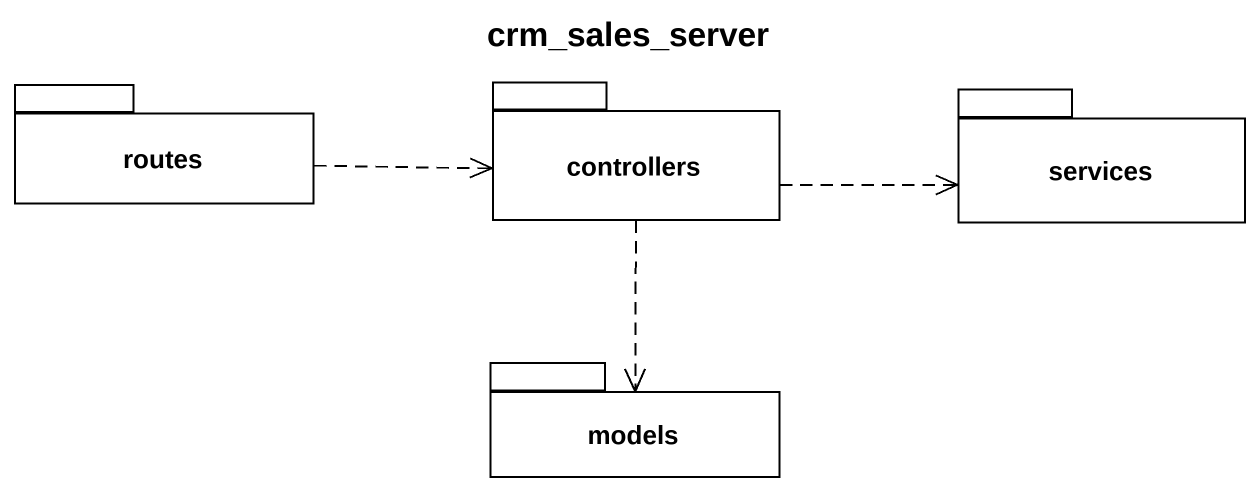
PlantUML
@startuml
title crm_sales_server
package routes {
}
package controllers {
}
package services {
}
package models {
}
routes .right.> controllers
controllers .right.> services
controllers ..> models
@enduml
